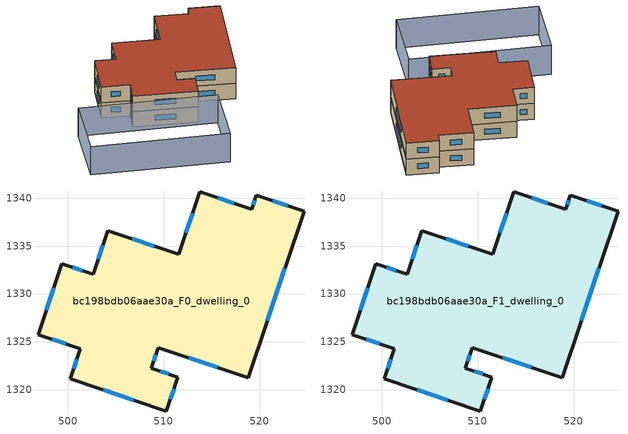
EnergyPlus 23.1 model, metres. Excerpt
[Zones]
bc198bdb06aae30a_F0_dwelling_0
 floor ground (EU_floor_Construction): 524.64,1338.61 518.81,1321.25 509.42,1324.41 508.7,1322.28 511.49,1321.34 510.29,1317.78 500.25,1321.16 501.3,1324.29 496.9,1325.77 499.38,1333.16 502.65,1332.06 504.18,1336.62 511.58,1334.13 513.77,1340.65 519.17,1338.83 519.66,1340.28 z0
 wall outside (EU_wall_Construction): 508.7,1322.28 509.42,1324.41 518.81,1321.25 524.64,1338.61 519.66,1340.28 519.17,1338.83 513.77,1340.65 511.58,1334.13 504.18,1336.62 502.65,1332.06 499.38,1333.16 496.9,1325.77 501.3,1324.29 500.25,1321.16 510.29,1317.78 511.49,1321.34 508.7,1322.28 z0:3
 window (EU_Window_Construction): 508.95,1323.01 509.17,1323.68 / 510.54,1321.66 509.66,1321.95 / 510.7,1319 511.08,1320.12 / 503.69,1320 506.86,1318.94 / 500.95,1323.21 500.61,1322.23 / 498.41,1325.26 499.8,1324.79 / 498.53,1330.63 497.75,1328.3 / 501.53,1332.44 500.5,1332.79 / 503.66,1335.06 503.18,1333.62 / 509.04,1334.98 506.71,1335.76 / 513.02,1338.42 512.33,1336.36 / 517.32,1339.46 515.62,1340.03 / 519.49,1339.78 519.34,1339.33 / 522.93,1339.18 521.36,1339.71 / 520.8,1327.2 522.64,1332.67 / 512.63,1323.33 515.59,1322.33 z1.03:1.97
bc198bdb06aae30a_F1_dwelling_0
 floor to bc198bdb06aae30a_F0_dwelling_0 (EU_floor_Construction): 524.64,1338.61 518.81,1321.25 509.42,1324.41 508.7,1322.28 511.49,1321.34 510.29,1317.78 500.25,1321.16 501.3,1324.29 496.9,1325.77 499.38,1333.16 502.65,1332.06 504.18,1336.62 511.58,1334.13 513.77,1340.65 519.17,1338.83 519.66,1340.28 z3
 wall outside (EU_wall_Construction): 508.7,1322.28 509.42,1324.41 518.81,1321.25 524.64,1338.61 519.66,1340.28 519.17,1338.83 513.77,1340.65 511.58,1334.13 504.18,1336.62 502.65,1332.06 499.38,1333.16 496.9,1325.77 501.3,1324.29 500.25,1321.16 510.29,1317.78 511.49,1321.34 508.7,1322.28 z3:6
 window (EU_Window_Construction): 508.95,1323.01 509.17,1323.68 / 510.54,1321.66 509.66,1321.95 / 510.7,1319 511.08,1320.12 / 503.69,1320 506.86,1318.94 / 500.95,1323.21 500.61,1322.23 / 498.41,1325.26 499.8,1324.79 / 498.53,1330.63 497.75,1328.3 / 501.53,1332.44 500.5,1332.79 / 503.66,1335.06 503.18,1333.62 / 509.04,1334.98 506.71,1335.76 / 513.02,1338.42 512.33,1336.36 / 517.32,1339.46 515.62,1340.03 / 519.49,1339.78 519.34,1339.33 / 522.93,1339.18 521.36,1339.71 / 520.8,1327.2 522.64,1332.67 / 512.63,1323.33 515.59,1322.33 z4.03:4.97
 roof outside (EU_roof_Construction): 518.81,1321.25 524.64,1338.61 519.66,1340.28 519.17,1338.83 513.77,1340.65 511.58,1334.13 504.18,1336.62 502.65,1332.06 499.38,1333.16 496.9,1325.77 501.3,1324.29 500.25,1321.16 510.29,1317.78 511.49,1321.34 508.7,1322.28 509.42,1324.41 z6
shading: 509.82,1305.14 487.91,1311.62 / 487.91,1311.62 491.18,1322.7 / 491.18,1322.7 513.09,1316.22 / 513.09,1316.22 509.82,1305.14 z0:5.4
[Building]
EU S2 Campaign: North Axis=0; Terrain=City; Solar Distribution=FullExterior
[Site:Location]
Cape.Town.Intl.AP: Latitude=-33.965; Longitude=18.602; Time Zone=2; Elevation=46
[SizingPeriod:WeatherFileDays]
AnnualSizingPeriod: Begin Month=1; Begin Day of Month=1; End Month=12; End Day of Month=31; Day of Week for Start Day=Monday; Use Weather File Daylight Saving Period=No; Use Weather File Rain and Snow Indicators=No
[MATERIAL]
EU_InternalMass_Material: Roughness=MediumRough; Thickness=0.1; Conductivity=1; Density=1800; Specific Heat=900; Thermal Absorptance=0.9; Solar Absorptance=0.7; Visible Absorptance=0.7
[MATERIAL:NOMASS] Roughness=MediumRough; Thermal Absorptance=0.9; Solar Absorptance=0.7; Visible Absorptance=0.7
Name | Thermal Resistance
EU_wall_NoMass | 0.493876
EU_roof_NoMass | 0.449382
EU_floor_NoMass | 1.25
[WINDOWMATERIAL:SIMPLEGLAZINGSYSTEM]
EU_Window_SimpleGlazing: UFactor=4.4; Solar Heat Gain Coefficient=0.85; Visible Transmittance=0.85
[CONSTRUCTION]
EU_wall_Construction: EU_wall_NoMass
EU_roof_Construction: EU_roof_NoMass
EU_floor_Construction: EU_floor_NoMass
EU_Window_Construction: EU_Window_SimpleGlazing
EU_InternalMass_Construction: EU_InternalMass_Material
[ZONE] Type=1; Multiplier=1; Ceiling Height=autocalculate; Volume=1068.56; Floor Area=autocalculate; Part of Total Floor Area=Yes
bc198bdb06aae30a_F0_dwelling_0; bc198bdb06aae30a_F1_dwelling_0
[INTERNALMASS] Construction=EU_InternalMass_Construction; Surface Area=356.186
Name | Zone or ZoneList
bc198bdb06aae30a_F0_dwelling_0_EU_InternalMass | bc198bdb06aae30a_F0_dwelling_0
bc198bdb06aae30a_F1_dwelling_0_EU_InternalMass | bc198bdb06aae30a_F1_dwelling_0
[OTHEREQUIPMENT] Fuel Type=Electricity; Design Level Calculation Method=Watts/Area; Power per Zone Floor Area=1; Fraction Latent=0; Fraction Radiant=0; Fraction Lost=0; Carbon Dioxide Generation Rate=0; EndUse Subcategory=EU_Step8_InternalGains
Name | Zone or ZoneList or Space or SpaceList | Schedule
EU_Step8_InternalGain_bc198bdb06aae30a_F0_dwelling_0_f000 | bc198bdb06aae30a_F0_dwelling_0 | EU_Step8_GainSchedule_bc198bdb06aae30a_F0_dwelling_0_f000
EU_Step8_InternalGain_bc198bdb06aae30a_F1_dwelling_0_f000 | bc198bdb06aae30a_F1_dwelling_0 | EU_Step8_GainSchedule_bc198bdb06aae30a_F1_dwelling_0_f000
[ZONEVENTILATION:DESIGNFLOWRATE] Schedule=EU_AlwaysOn; Design Flow Rate Calculation Method=AirChanges/Hour; Air Changes per Hour=0.64; Ventilation Type=Natural; Fan Pressure Rise=0; Fan Total Efficiency=1; Constant Term Coefficient=1; Temperature Term Coefficient=0; Velocity Term Coefficient=0; Velocity Squared Term Coefficient=0; Minimum Indoor Temperature=-100; Maximum Indoor Temperature=100; Delta Temperature=-100; Minimum Outdoor Temperature=-100; Maximum Outdoor Temperature=100; Maximum Wind Speed=40
Name | Zone or ZoneList or Space or SpaceList
EU_ConstantAir_bc198bdb06aae30a_F0_dwelling_0 | bc198bdb06aae30a_F0_dwelling_0
EU_ConstantAir_bc198bdb06aae30a_F1_dwelling_0 | bc198bdb06aae30a_F1_dwelling_0
[HVACTEMPLATE:THERMOSTAT] Constant Heating Setpoint=20; Constant Cooling Setpoint=50
EU_HeatOnly_bc198bdb06aae30a_F0_dwelling_0; EU_HeatOnly_bc198bdb06aae30a_F1_dwelling_0
[HVACTEMPLATE:ZONE:IDEALLOADSAIRSYSTEM] System Availability Schedule=EU_AlwaysOn; Maximum Heating Supply Air Temperature=50; Minimum Cooling Supply Air Temperature=13; Maximum Heating Supply Air Humidity Ratio=0.0156; Minimum Cooling Supply Air Humidity Ratio=0.0077; Heating Limit=NoLimit; Cooling Limit=NoLimit; Heating Availability Schedule=EU_AlwaysOn; Cooling Availability Schedule=EU_CoolingOff; Dehumidification Control Type=ConstantSensibleHeatRatio; Cooling Sensible Heat Ratio=0.7; Dehumidification Setpoint=60; Humidification Control Type=None; Humidification Setpoint=30; Outdoor Air Method=None; Outdoor Air Flow Rate per Person=0.00944; Outdoor Air Flow Rate per Zone Floor Area=0; Outdoor Air Flow Rate per Zone=0; Demand Controlled Ventilation Type=None; Outdoor Air Economizer Type=NoEconomizer; Heat Recovery Type=None; Sensible Heat Recovery Effectiveness=0.7; Latent Heat Recovery Effectiveness=0.65
Name | Template Thermostat
bc198bdb06aae30a_F0_dwelling_0 | EU_HeatOnly_bc198bdb06aae30a_F0_dwelling_0
bc198bdb06aae30a_F1_dwelling_0 | EU_HeatOnly_bc198bdb06aae30a_F1_dwelling_0
[SIZING:ZONE] Zone Cooling Design Supply Air Temperature Input Method=SupplyAirTemperature; Zone Cooling Design Supply Air Temperature=13; Zone Heating Design Supply Air Temperature Input Method=SupplyAirTemperature; Zone Heating Design Supply Air Temperature=50; Zone Cooling Design Supply Air Humidity Ratio=0.008; Zone Heating Design Supply Air Humidity Ratio=0.008; Cooling Design Air Flow Method=DesignDay; Cooling Design Air Flow Rate=0; Cooling Minimum Air Flow per Zone Floor Area=0.000762; Cooling Minimum Air Flow=0; Cooling Minimum Air Flow Fraction=0.2; Heating Design Air Flow Method=DesignDay; Heating Design Air Flow Rate=0; Heating Maximum Air Flow per Zone Floor Area=0.002032; Heating Maximum Air Flow=0.141576; Heating Maximum Air Flow Fraction=0.3; Account for Dedicated Outdoor Air System=No; Dedicated Outdoor Air System Control Strategy=NeutralSupplyAir; Dedicated Outdoor Air Low Setpoint Temperature for Design=autosize; Dedicated Outdoor Air High Setpoint Temperature for Design=autosize; Zone Load Sizing Method=Sensible Load Only No Latent Load; Zone Latent Cooling Design Supply Air Humidity Ratio Input Method=HumidityRatioDifference; Zone Cooling Design Supply Air Humidity Ratio Difference=0.005; Zone Latent Heating Design Supply Air Humidity Ratio Input Method=HumidityRatioDifference; Zone Humidification Design Supply Air Humidity Ratio Difference=0.005
bc198bdb06aae30a_F0_dwelling_0; bc198bdb06aae30a_F1_dwelling_0
[SCHEDULE:CONSTANT]
Name | Hourly Value
EU_AlwaysOn | 1
EU_CoolingOff | 0
[SCHEDULE:FILE] Column Number=1; Rows to Skip at Top=0; Number of Hours of Data=8760; Column Separator=Comma; Interpolate to Timestep=No; Minutes per Item=60; Adjust Schedule for Daylight Savings=Yes
Name | File
EU_Step8_GainSchedule_bc198bdb06aae30a_F0_dwelling_0_f000 | ../../schedules/bc198bdb06aae30a/bc198bdb06aae30a_F0_dwelling_0_f000_gain.csv
EU_Step8_GainSchedule_bc198bdb06aae30a_F1_dwelling_0_f000 | ../../schedules/bc198bdb06aae30a/bc198bdb06aae30a_F1_dwelling_0_f000_gain.csv
